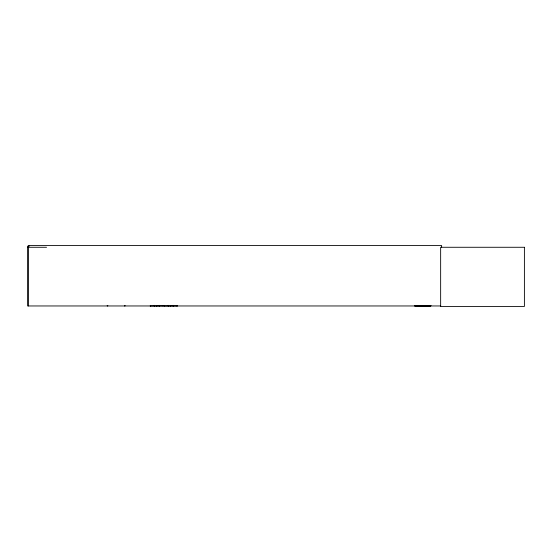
<?xml version="1.0" encoding="UTF-8"?>
<svg xmlns="http://www.w3.org/2000/svg" width="552" height="552" viewBox="0 0 552 552"><rect width="100%" height="100%" fill="white"/><g stroke="black" fill="none" stroke-linecap="round" stroke-linejoin="round"><path stroke-width="0.83" d="M150.165 305.96L163.385 305.898M164.116 305.96L177.358 305.911M150.427 305.898L150.468 305.511L150.517 305.96M170.651 305.898L170.699 305.511M29.325 246.164L27.6 246.164L27.6 305.96L440.758 305.96M27.6 247.275L46.534 247.275M430.795 305.491L430.808 305.946L414.759 305.932L430.808 305.698M414.759 305.815L430.808 305.815M177.102 305.898L177.061 305.511M156.878 305.898L156.837 305.511L156.789 305.96M441.621 247.275L441.621 245.543L28.573 245.543L28.573 305.96M177.019 305.47L177.019 305.96M173.293 305.346L173.293 305.96M173.073 305.346L173.073 305.96M170.74 305.47L170.74 305.96M168.408 305.346L168.408 305.96M168.188 305.346L168.188 305.96M164.461 305.47L164.461 305.96M163.068 305.47L163.068 305.96M159.342 305.346L159.342 305.96M159.121 305.346L159.121 305.96M154.456 305.346L154.456 305.96M154.243 305.346L154.243 305.96M125.007 305.47L125.007 305.96M124.517 305.47L124.517 305.96M107.75 305.47L107.75 305.96M107.254 305.47L107.254 305.96M524.4 247.275L440.648 247.275L440.648 306.457L524.4 306.457L524.4 247.275"/></g></svg>
